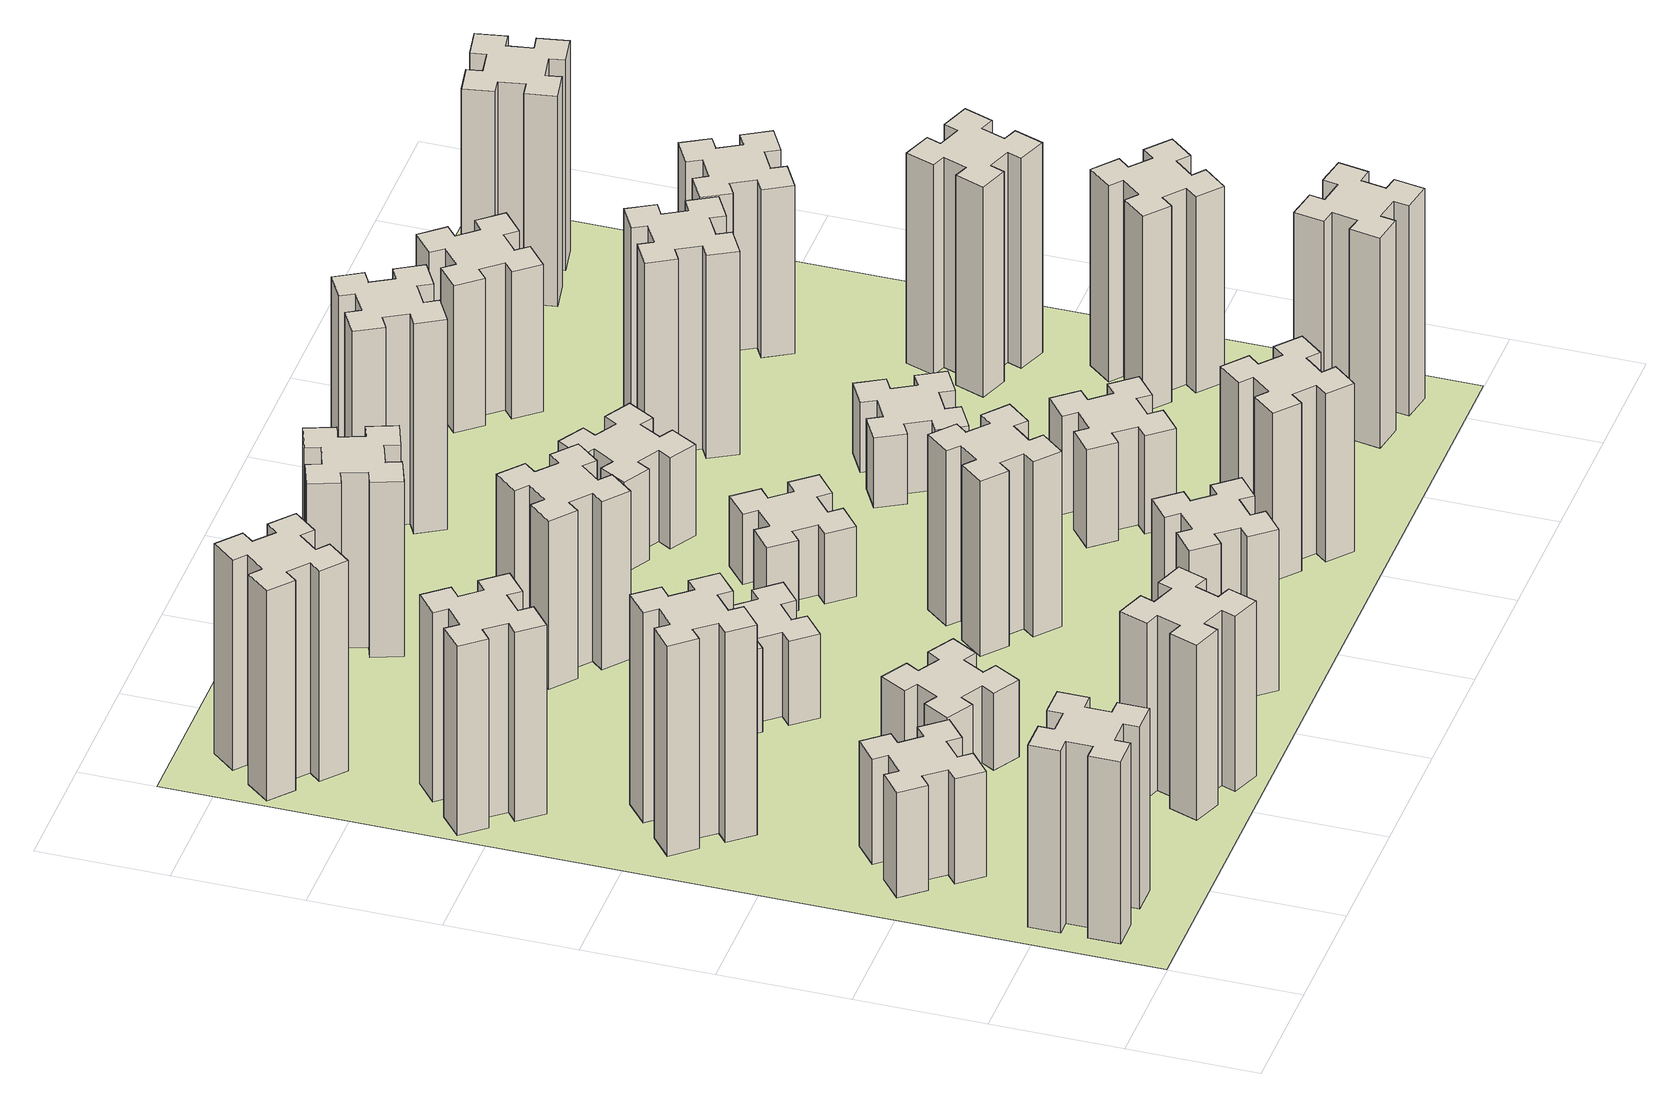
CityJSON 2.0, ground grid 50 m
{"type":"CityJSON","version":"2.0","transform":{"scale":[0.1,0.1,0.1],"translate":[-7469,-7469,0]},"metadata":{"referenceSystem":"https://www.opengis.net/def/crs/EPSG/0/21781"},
"CityObjects":{
"building1":{"type":"Building","attributes":{"class":"1000","function":"1000","usage":"1000","yearOfConstruction":2016,"roofType":"1000","measuredHeight":78,"storeysAboveGround":30,"storeysBelowGround":0},"geometry":[{"type":"Solid","lod":"1","boundaries":[[[[0,1,2,3,4,5,6,7,8,9,10,11,12,13,14,15,16,17,18,19]],[[17,16,20,21]],[[16,15,22,20]],[[15,14,23,22]],[[14,13,24,23]],[[13,12,25,24]],[[12,11,26,25]],[[11,10,27,26]],[[10,9,28,27]],[[9,8,29,28]],[[8,7,30,29]],[[7,6,31,30]],[[6,5,32,31]],[[5,4,33,32]],[[4,3,34,33]],[[3,2,35,34]],[[2,1,36,35]],[[1,0,37,36]],[[0,19,38,37]],[[19,18,39,38]],[[18,17,21,39]],[[24,25,26,27,28,29,30,31,32,33,34,35,36,37,38,39,21,20,22,23]]]]}]},
"building2":{"type":"Building","attributes":{"class":"1000","function":"1000","usage":"1000","yearOfConstruction":2016,"roofType":"1000","measuredHeight":45,"storeysAboveGround":30,"storeysBelowGround":0},"geometry":[{"type":"Solid","lod":"1","boundaries":[[[[40,41,42,43,44,45,46,47,48,49,50,51,52,53,54,55,56,57,58,59]],[[57,56,60,61]],[[56,55,62,60]],[[55,54,63,62]],[[54,53,64,63]],[[53,52,65,64]],[[52,51,66,65]],[[51,50,67,66]],[[50,49,68,67]],[[49,48,69,68]],[[48,47,70,69]],[[47,46,71,70]],[[46,45,72,71]],[[45,44,73,72]],[[44,43,74,73]],[[43,42,75,74]],[[42,41,76,75]],[[41,40,77,76]],[[40,59,78,77]],[[59,58,79,78]],[[58,57,61,79]],[[64,65,66,67,68,69,70,71,72,73,74,75,76,77,78,79,61,60,62,63]]]]}]},
"building3":{"type":"Building","attributes":{"class":"1000","function":"1000","usage":"1000","yearOfConstruction":2016,"roofType":"1000","measuredHeight":90,"storeysAboveGround":30,"storeysBelowGround":0},"geometry":[{"type":"Solid","lod":"1","boundaries":[[[[80,81,82,83,84,85,86,87,88,89,90,91,92,93,94,95,96,97,98,99]],[[97,96,100,101]],[[96,95,102,100]],[[95,94,103,102]],[[94,93,104,103]],[[93,92,105,104]],[[92,91,106,105]],[[91,90,107,106]],[[90,89,108,107]],[[89,88,109,108]],[[88,87,110,109]],[[87,86,111,110]],[[86,85,112,111]],[[85,84,113,112]],[[84,83,114,113]],[[83,82,115,114]],[[82,81,116,115]],[[81,80,117,116]],[[80,99,118,117]],[[99,98,119,118]],[[98,97,101,119]],[[104,105,106,107,108,109,110,111,112,113,114,115,116,117,118,119,101,100,102,103]]]]}]},
"building4":{"type":"Building","attributes":{"class":"1000","function":"1000","usage":"1000","yearOfConstruction":2016,"roofType":"1000","measuredHeight":81,"storeysAboveGround":30,"storeysBelowGround":0},"geometry":[{"type":"Solid","lod":"1","boundaries":[[[[120,121,122,123,124,125,126,127,128,129,130,131,132,133,134,135,136,137,138,139]],[[137,136,140,141]],[[136,135,142,140]],[[135,134,143,142]],[[134,133,144,143]],[[133,132,145,144]],[[132,131,146,145]],[[131,130,147,146]],[[130,129,148,147]],[[129,128,149,148]],[[128,127,150,149]],[[127,126,151,150]],[[126,125,152,151]],[[125,124,153,152]],[[124,123,154,153]],[[123,122,155,154]],[[122,121,156,155]],[[121,120,157,156]],[[120,139,158,157]],[[139,138,159,158]],[[138,137,141,159]],[[144,145,146,147,148,149,150,151,152,153,154,155,156,157,158,159,141,140,142,143]]]]}]},
"building5":{"type":"Building","attributes":{"class":"1000","function":"1000","usage":"1000","yearOfConstruction":2016,"roofType":"1000","measuredHeight":75,"storeysAboveGround":30,"storeysBelowGround":0},"geometry":[{"type":"Solid","lod":"1","boundaries":[[[[160,161,162,163,164,165,166,167,168,169,170,171,172,173,174,175,176,177,178,179]],[[177,176,180,181]],[[176,175,182,180]],[[175,174,183,182]],[[174,173,184,183]],[[173,172,185,184]],[[172,171,186,185]],[[171,170,187,186]],[[170,169,188,187]],[[169,168,189,188]],[[168,167,190,189]],[[167,166,191,190]],[[166,165,192,191]],[[165,164,193,192]],[[164,163,194,193]],[[163,162,195,194]],[[162,161,196,195]],[[161,160,197,196]],[[160,179,198,197]],[[179,178,199,198]],[[178,177,181,199]],[[184,185,186,187,188,189,190,191,192,193,194,195,196,197,198,199,181,180,182,183]]]]}]},
"building6":{"type":"Building","attributes":{"class":"1000","function":"1000","usage":"1000","yearOfConstruction":2016,"roofType":"1000","measuredHeight":90,"storeysAboveGround":30,"storeysBelowGround":0},"geometry":[{"type":"Solid","lod":"1","boundaries":[[[[200,201,202,203,204,205,206,207,208,209,210,211,212,213,214,215,216,217,218,219]],[[217,216,220,221]],[[216,215,222,220]],[[215,214,223,222]],[[214,213,224,223]],[[213,212,225,224]],[[212,211,226,225]],[[211,210,227,226]],[[210,209,228,227]],[[209,208,229,228]],[[208,207,230,229]],[[207,206,231,230]],[[206,205,232,231]],[[205,204,233,232]],[[204,203,234,233]],[[203,202,235,234]],[[202,201,236,235]],[[201,200,237,236]],[[200,219,238,237]],[[219,218,239,238]],[[218,217,221,239]],[[224,225,226,227,228,229,230,231,232,233,234,235,236,237,238,239,221,220,222,223]]]]}]},
"building7":{"type":"Building","attributes":{"class":"1000","function":"1000","usage":"1000","yearOfConstruction":2016,"roofType":"1000","measuredHeight":33,"storeysAboveGround":30,"storeysBelowGround":0},"geometry":[{"type":"Solid","lod":"1","boundaries":[[[[240,241,242,243,244,245,246,247,248,249,250,251,252,253,254,255,256,257,258,259]],[[257,256,260,261]],[[256,255,262,260]],[[255,254,263,262]],[[254,253,264,263]],[[253,252,265,264]],[[252,251,266,265]],[[251,250,267,266]],[[250,249,268,267]],[[249,248,269,268]],[[248,247,270,269]],[[247,246,271,270]],[[246,245,272,271]],[[245,244,273,272]],[[244,243,274,273]],[[243,242,275,274]],[[242,241,276,275]],[[241,240,277,276]],[[240,259,278,277]],[[259,258,279,278]],[[258,257,261,279]],[[264,265,266,267,268,269,270,271,272,273,274,275,276,277,278,279,261,260,262,263]]]]}]},
"building8":{"type":"Building","attributes":{"class":"1000","function":"1000","usage":"1000","yearOfConstruction":2016,"roofType":"1000","measuredHeight":36,"storeysAboveGround":30,"storeysBelowGround":0},"geometry":[{"type":"Solid","lod":"1","boundaries":[[[[280,281,282,283,284,285,286,287,288,289,290,291,292,293,294,295,296,297,298,299]],[[297,296,300,301]],[[296,295,302,300]],[[295,294,303,302]],[[294,293,304,303]],[[293,292,305,304]],[[292,291,306,305]],[[291,290,307,306]],[[290,289,308,307]],[[289,288,309,308]],[[288,287,310,309]],[[287,286,311,310]],[[286,285,312,311]],[[285,284,313,312]],[[284,283,314,313]],[[283,282,315,314]],[[282,281,316,315]],[[281,280,317,316]],[[280,299,318,317]],[[299,298,319,318]],[[298,297,301,319]],[[304,305,306,307,308,309,310,311,312,313,314,315,316,317,318,319,301,300,302,303]]]]}]},
"building9":{"type":"Building","attributes":{"class":"1000","function":"1000","usage":"1000","yearOfConstruction":2016,"roofType":"1000","measuredHeight":69,"storeysAboveGround":30,"storeysBelowGround":0},"geometry":[{"type":"Solid","lod":"1","boundaries":[[[[320,321,322,323,324,325,326,327,328,329,330,331,332,333,334,335,336,337,338,339]],[[337,336,340,341]],[[336,335,342,340]],[[335,334,343,342]],[[334,333,344,343]],[[333,332,345,344]],[[332,331,346,345]],[[331,330,347,346]],[[330,329,348,347]],[[329,328,349,348]],[[328,327,350,349]],[[327,326,351,350]],[[326,325,352,351]],[[325,324,353,352]],[[324,323,354,353]],[[323,322,355,354]],[[322,321,356,355]],[[321,320,357,356]],[[320,339,358,357]],[[339,338,359,358]],[[338,337,341,359]],[[344,345,346,347,348,349,350,351,352,353,354,355,356,357,358,359,341,340,342,343]]]]}]},
"building10":{"type":"Building","attributes":{"class":"1000","function":"1000","usage":"1000","yearOfConstruction":2016,"roofType":"1000","measuredHeight":72,"storeysAboveGround":30,"storeysBelowGround":0},"geometry":[{"type":"Solid","lod":"1","boundaries":[[[[360,361,362,363,364,365,366,367,368,369,370,371,372,373,374,375,376,377,378,379]],[[377,376,380,381]],[[376,375,382,380]],[[375,374,383,382]],[[374,373,384,383]],[[373,372,385,384]],[[372,371,386,385]],[[371,370,387,386]],[[370,369,388,387]],[[369,368,389,388]],[[368,367,390,389]],[[367,366,391,390]],[[366,365,392,391]],[[365,364,393,392]],[[364,363,394,393]],[[363,362,395,394]],[[362,361,396,395]],[[361,360,397,396]],[[360,379,398,397]],[[379,378,399,398]],[[378,377,381,399]],[[384,385,386,387,388,389,390,391,392,393,394,395,396,397,398,399,381,380,382,383]]]]}]},
"building11":{"type":"Building","attributes":{"class":"1000","function":"1000","usage":"1000","yearOfConstruction":2016,"roofType":"1000","measuredHeight":75,"storeysAboveGround":30,"storeysBelowGround":0},"geometry":[{"type":"Solid","lod":"1","boundaries":[[[[400,401,402,403,404,405,406,407,408,409,410,411,412,413,414,415,416,417,418,419]],[[417,416,420,421]],[[416,415,422,420]],[[415,414,423,422]],[[414,413,424,423]],[[413,412,425,424]],[[412,411,426,425]],[[411,410,427,426]],[[410,409,428,427]],[[409,408,429,428]],[[408,407,430,429]],[[407,406,431,430]],[[406,405,432,431]],[[405,404,433,432]],[[404,403,434,433]],[[403,402,435,434]],[[402,401,436,435]],[[401,400,437,436]],[[400,419,438,437]],[[419,418,439,438]],[[418,417,421,439]],[[424,425,426,427,428,429,430,431,432,433,434,435,436,437,438,439,421,420,422,423]]]]}]},
"building12":{"type":"Building","attributes":{"class":"1000","function":"1000","usage":"1000","yearOfConstruction":2016,"roofType":"1000","measuredHeight":75,"storeysAboveGround":30,"storeysBelowGround":0},"geometry":[{"type":"Solid","lod":"1","boundaries":[[[[440,441,442,443,444,445,446,447,448,449,450,451,452,453,454,455,456,457,458,459]],[[457,456,460,461]],[[456,455,462,460]],[[455,454,463,462]],[[454,453,464,463]],[[453,452,465,464]],[[452,451,466,465]],[[451,450,467,466]],[[450,449,468,467]],[[449,448,469,468]],[[448,447,470,469]],[[447,446,471,470]],[[446,445,472,471]],[[445,444,473,472]],[[444,443,474,473]],[[443,442,475,474]],[[442,441,476,475]],[[441,440,477,476]],[[440,459,478,477]],[[459,458,479,478]],[[458,457,461,479]],[[464,465,466,467,468,469,470,471,472,473,474,475,476,477,478,479,461,460,462,463]]]]}]},
"building13":{"type":"Building","attributes":{"class":"1000","function":"1000","usage":"1000","yearOfConstruction":2016,"roofType":"1000","measuredHeight":30,"storeysAboveGround":30,"storeysBelowGround":0},"geometry":[{"type":"Solid","lod":"1","boundaries":[[[[480,481,482,483,484,485,486,487,488,489,490,491,492,493,494,495,496,497,498,499]],[[497,496,500,501]],[[496,495,502,500]],[[495,494,503,502]],[[494,493,504,503]],[[493,492,505,504]],[[492,491,506,505]],[[491,490,507,506]],[[490,489,508,507]],[[489,488,509,508]],[[488,487,510,509]],[[487,486,511,510]],[[486,485,512,511]],[[485,484,513,512]],[[484,483,514,513]],[[483,482,515,514]],[[482,481,516,515]],[[481,480,517,516]],[[480,499,518,517]],[[499,498,519,518]],[[498,497,501,519]],[[504,505,506,507,508,509,510,511,512,513,514,515,516,517,518,519,501,500,502,503]]]]}]},
"building14":{"type":"Building","attributes":{"class":"1000","function":"1000","usage":"1000","yearOfConstruction":2016,"roofType":"1000","measuredHeight":72,"storeysAboveGround":30,"storeysBelowGround":0},"geometry":[{"type":"Solid","lod":"1","boundaries":[[[[520,521,522,523,524,525,526,527,528,529,530,531,532,533,534,535,536,537,538,539]],[[537,536,540,541]],[[536,535,542,540]],[[535,534,543,542]],[[534,533,544,543]],[[533,532,545,544]],[[532,531,546,545]],[[531,530,547,546]],[[530,529,548,547]],[[529,528,549,548]],[[528,527,550,549]],[[527,526,551,550]],[[526,525,552,551]],[[525,524,553,552]],[[524,523,554,553]],[[523,522,555,554]],[[522,521,556,555]],[[521,520,557,556]],[[520,539,558,557]],[[539,538,559,558]],[[538,537,541,559]],[[544,545,546,547,548,549,550,551,552,553,554,555,556,557,558,559,541,540,542,543]]]]}]},
"building15":{"type":"Building","attributes":{"class":"1000","function":"1000","usage":"1000","yearOfConstruction":2016,"roofType":"1000","measuredHeight":39,"storeysAboveGround":30,"storeysBelowGround":0},"geometry":[{"type":"Solid","lod":"1","boundaries":[[[[560,561,562,563,564,565,566,567,568,569,570,571,572,573,574,575,576,577,578,579]],[[577,576,580,581]],[[576,575,582,580]],[[575,574,583,582]],[[574,573,584,583]],[[573,572,585,584]],[[572,571,586,585]],[[571,570,587,586]],[[570,569,588,587]],[[569,568,589,588]],[[568,567,590,589]],[[567,566,591,590]],[[566,565,592,591]],[[565,564,593,592]],[[564,563,594,593]],[[563,562,595,594]],[[562,561,596,595]],[[561,560,597,596]],[[560,579,598,597]],[[579,578,599,598]],[[578,577,581,599]],[[584,585,586,587,588,589,590,591,592,593,594,595,596,597,598,599,581,580,582,583]]]]}]},
"building16":{"type":"Building","attributes":{"class":"1000","function":"1000","usage":"1000","yearOfConstruction":2016,"roofType":"1000","measuredHeight":90,"storeysAboveGround":30,"storeysBelowGround":0},"geometry":[{"type":"Solid","lod":"1","boundaries":[[[[600,601,602,603,604,605,606,607,608,609,610,611,612,613,614,615,616,617,618,619]],[[617,616,620,621]],[[616,615,622,620]],[[615,614,623,622]],[[614,613,624,623]],[[613,612,625,624]],[[612,611,626,625]],[[611,610,627,626]],[[610,609,628,627]],[[609,608,629,628]],[[608,607,630,629]],[[607,606,631,630]],[[606,605,632,631]],[[605,604,633,632]],[[604,603,634,633]],[[603,602,635,634]],[[602,601,636,635]],[[601,600,637,636]],[[600,619,638,637]],[[619,618,639,638]],[[618,617,621,639]],[[624,625,626,627,628,629,630,631,632,633,634,635,636,637,638,639,621,620,622,623]]]]}]},
"building17":{"type":"Building","attributes":{"class":"1000","function":"1000","usage":"1000","yearOfConstruction":2016,"roofType":"1000","measuredHeight":42,"storeysAboveGround":30,"storeysBelowGround":0},"geometry":[{"type":"Solid","lod":"1","boundaries":[[[[640,641,642,643,644,645,646,647,648,649,650,651,652,653,654,655,656,657,658,659]],[[657,656,660,661]],[[656,655,662,660]],[[655,654,663,662]],[[654,653,664,663]],[[653,652,665,664]],[[652,651,666,665]],[[651,650,667,666]],[[650,649,668,667]],[[649,648,669,668]],[[648,647,670,669]],[[647,646,671,670]],[[646,645,672,671]],[[645,644,673,672]],[[644,643,674,673]],[[643,642,675,674]],[[642,641,676,675]],[[641,640,677,676]],[[640,659,678,677]],[[659,658,679,678]],[[658,657,661,679]],[[664,665,666,667,668,669,670,671,672,673,674,675,676,677,678,679,661,660,662,663]]]]}]},
"building18":{"type":"Building","attributes":{"class":"1000","function":"1000","usage":"1000","yearOfConstruction":2016,"roofType":"1000","measuredHeight":30,"storeysAboveGround":30,"storeysBelowGround":0},"geometry":[{"type":"Solid","lod":"1","boundaries":[[[[680,681,682,683,684,685,686,687,688,689,690,691,692,693,694,695,696,697,698,699]],[[697,696,700,701]],[[696,695,702,700]],[[695,694,703,702]],[[694,693,704,703]],[[693,692,705,704]],[[692,691,706,705]],[[691,690,707,706]],[[690,689,708,707]],[[689,688,709,708]],[[688,687,710,709]],[[687,686,711,710]],[[686,685,712,711]],[[685,684,713,712]],[[684,683,714,713]],[[683,682,715,714]],[[682,681,716,715]],[[681,680,717,716]],[[680,699,718,717]],[[699,698,719,718]],[[698,697,701,719]],[[704,705,706,707,708,709,710,711,712,713,714,715,716,717,718,719,701,700,702,703]]]]}]},
"building19":{"type":"Building","attributes":{"class":"1000","function":"1000","usage":"1000","yearOfConstruction":2016,"roofType":"1000","measuredHeight":87,"storeysAboveGround":30,"storeysBelowGround":0},"geometry":[{"type":"Solid","lod":"1","boundaries":[[[[720,721,722,723,724,725,726,727,728,729,730,731,732,733,734,735,736,737,738,739]],[[737,736,740,741]],[[736,735,742,740]],[[735,734,743,742]],[[734,733,744,743]],[[733,732,745,744]],[[732,731,746,745]],[[731,730,747,746]],[[730,729,748,747]],[[729,728,749,748]],[[728,727,750,749]],[[727,726,751,750]],[[726,725,752,751]],[[725,724,753,752]],[[724,723,754,753]],[[723,722,755,754]],[[722,721,756,755]],[[721,720,757,756]],[[720,739,758,757]],[[739,738,759,758]],[[738,737,741,759]],[[744,745,746,747,748,749,750,751,752,753,754,755,756,757,758,759,741,740,742,743]]]]}]},
"building20":{"type":"Building","attributes":{"class":"1000","function":"1000","usage":"1000","yearOfConstruction":2016,"roofType":"1000","measuredHeight":90,"storeysAboveGround":30,"storeysBelowGround":0},"geometry":[{"type":"Solid","lod":"1","boundaries":[[[[760,761,762,763,764,765,766,767,768,769,770,771,772,773,774,775,776,777,778,779]],[[777,776,780,781]],[[776,775,782,780]],[[775,774,783,782]],[[774,773,784,783]],[[773,772,785,784]],[[772,771,786,785]],[[771,770,787,786]],[[770,769,788,787]],[[769,768,789,788]],[[768,767,790,789]],[[767,766,791,790]],[[766,765,792,791]],[[765,764,793,792]],[[764,763,794,793]],[[763,762,795,794]],[[762,761,796,795]],[[761,760,797,796]],[[760,779,798,797]],[[779,778,799,798]],[[778,777,781,799]],[[784,785,786,787,788,789,790,791,792,793,794,795,796,797,798,799,781,780,782,783]]]]}]},
"building21":{"type":"Building","attributes":{"class":"1000","function":"1000","usage":"1000","yearOfConstruction":2016,"roofType":"1000","measuredHeight":63,"storeysAboveGround":30,"storeysBelowGround":0},"geometry":[{"type":"Solid","lod":"1","boundaries":[[[[800,801,802,803,804,805,806,807,808,809,810,811,812,813,814,815,816,817,818,819]],[[817,816,820,821]],[[816,815,822,820]],[[815,814,823,822]],[[814,813,824,823]],[[813,812,825,824]],[[812,811,826,825]],[[811,810,827,826]],[[810,809,828,827]],[[809,808,829,828]],[[808,807,830,829]],[[807,806,831,830]],[[806,805,832,831]],[[805,804,833,832]],[[804,803,834,833]],[[803,802,835,834]],[[802,801,836,835]],[[801,800,837,836]],[[800,819,838,837]],[[819,818,839,838]],[[818,817,821,839]],[[824,825,826,827,828,829,830,831,832,833,834,835,836,837,838,839,821,820,822,823]]]]}]},
"building22":{"type":"Building","attributes":{"class":"1000","function":"1000","usage":"1000","yearOfConstruction":2016,"roofType":"1000","measuredHeight":84,"storeysAboveGround":30,"storeysBelowGround":0},"geometry":[{"type":"Solid","lod":"1","boundaries":[[[[840,841,842,843,844,845,846,847,848,849,850,851,852,853,854,855,856,857,858,859]],[[857,856,860,861]],[[856,855,862,860]],[[855,854,863,862]],[[854,853,864,863]],[[853,852,865,864]],[[852,851,866,865]],[[851,850,867,866]],[[850,849,868,867]],[[849,848,869,868]],[[848,847,870,869]],[[847,846,871,870]],[[846,845,872,871]],[[845,844,873,872]],[[844,843,874,873]],[[843,842,875,874]],[[842,841,876,875]],[[841,840,877,876]],[[840,859,878,877]],[[859,858,879,878]],[[858,857,861,879]],[[864,865,866,867,868,869,870,871,872,873,874,875,876,877,878,879,861,860,862,863]]]]}]},
"building23":{"type":"Building","attributes":{"class":"1000","function":"1000","usage":"1000","yearOfConstruction":2016,"roofType":"1000","measuredHeight":90,"storeysAboveGround":30,"storeysBelowGround":0},"geometry":[{"type":"Solid","lod":"1","boundaries":[[[[880,881,882,883,884,885,886,887,888,889,890,891,892,893,894,895,896,897,898,899]],[[897,896,900,901]],[[896,895,902,900]],[[895,894,903,902]],[[894,893,904,903]],[[893,892,905,904]],[[892,891,906,905]],[[891,890,907,906]],[[890,889,908,907]],[[889,888,909,908]],[[888,887,910,909]],[[887,886,911,910]],[[886,885,912,911]],[[885,884,913,912]],[[884,883,914,913]],[[883,882,915,914]],[[882,881,916,915]],[[881,880,917,916]],[[880,899,918,917]],[[899,898,919,918]],[[898,897,901,919]],[[904,905,906,907,908,909,910,911,912,913,914,915,916,917,918,919,901,900,902,903]]]]}]},
"building24":{"type":"Building","attributes":{"class":"1000","function":"1000","usage":"1000","yearOfConstruction":2016,"roofType":"1000","measuredHeight":72,"storeysAboveGround":30,"storeysBelowGround":0},"geometry":[{"type":"Solid","lod":"1","boundaries":[[[[920,921,922,923,924,925,926,927,928,929,930,931,932,933,934,935,936,937,938,939]],[[937,936,940,941]],[[936,935,942,940]],[[935,934,943,942]],[[934,933,944,943]],[[933,932,945,944]],[[932,931,946,945]],[[931,930,947,946]],[[930,929,948,947]],[[929,928,949,948]],[[928,927,950,949]],[[927,926,951,950]],[[926,925,952,951]],[[925,924,953,952]],[[924,923,954,953]],[[923,922,955,954]],[[922,921,956,955]],[[921,920,957,956]],[[920,939,958,957]],[[939,938,959,958]],[[938,937,941,959]],[[944,945,946,947,948,949,950,951,952,953,954,955,956,957,958,959,941,940,942,943]]]]}]},
"building25":{"type":"Building","attributes":{"class":"1000","function":"1000","usage":"1000","yearOfConstruction":2016,"roofType":"1000","measuredHeight":90,"storeysAboveGround":30,"storeysBelowGround":0},"geometry":[{"type":"Solid","lod":"1","boundaries":[[[[960,961,962,963,964,965,966,967,968,969,970,971,972,973,974,975,976,977,978,979]],[[977,976,980,981]],[[976,975,982,980]],[[975,974,983,982]],[[974,973,984,983]],[[973,972,985,984]],[[972,971,986,985]],[[971,970,987,986]],[[970,969,988,987]],[[969,968,989,988]],[[968,967,990,989]],[[967,966,991,990]],[[966,965,992,991]],[[965,964,993,992]],[[964,963,994,993]],[[963,962,995,994]],[[962,961,996,995]],[[961,960,997,996]],[[960,979,998,997]],[[979,978,999,998]],[[978,977,981,999]],[[984,985,986,987,988,989,990,991,992,993,994,995,996,997,998,999,981,980,982,983]]]]}]},
"landuse1":{"type":"LandUse","attributes":{"name":"plot1","function":"1010"},"geometry":[{"type":"MultiSurface","lod":"1","boundaries":[[[1000,1001,1002,1003]]]}]}
},
"vertices":[
[165,425,0],[165,325,0],[105,325,0],[105,205,0],[225,205,0],[225,265,0],[325,265,0],[325,205,0],[445,205,0],[445,325,0],[385,325,0],[385,425,0],[445,425,0],[445,545,0],[325,545,0],[325,485,0],[225,485,0],[225,545,0],[105,545,0],[105,425,0],[225,485,780],[225,545,780],[325,485,780],[325,545,780],[445,545,780],[445,425,780],[385,425,780],[385,325,780],[445,325,780],[445,205,780],[325,205,780],[325,265,780],[225,265,780],[225,205,780],[105,205,780],[105,325,780],[165,325,780],[165,425,780],[105,425,780],[105,545,780],
[492,1048,0],[427,1124,0],[473,1163,0],[396,1255,0],[304,1178,0],[343,1132,0],[266,1067,0],[228,1113,0],[136,1036,0],[213,944,0],[259,983,0],[323,906,0],[277,868,0],[354,776,0],[446,853,0],[408,899,0],[484,963,0],[523,917,0],[615,994,0],[538,1086,0],[484,963,450],[523,917,450],[408,899,450],[446,853,450],[354,776,450],[277,868,450],[323,906,450],[259,983,450],[213,944,450],[136,1036,450],[228,1113,450],[266,1067,450],[343,1132,450],[304,1178,450],[396,1255,450],[473,1163,450],[427,1124,450],[492,1048,450],[538,1086,450],[615,994,450],
[492,1888,0],[427,1964,0],[473,2003,0],[396,2095,0],[304,2018,0],[343,1972,0],[266,1907,0],[228,1953,0],[136,1876,0],[213,1784,0],[259,1823,0],[323,1746,0],[277,1708,0],[354,1616,0],[446,1693,0],[408,1739,0],[484,1803,0],[523,1757,0],[615,1834,0],[538,1926,0],[484,1803,900],[523,1757,900],[408,1739,900],[446,1693,900],[354,1616,900],[277,1708,900],[323,1746,900],[259,1823,900],[213,1784,900],[136,1876,900],[228,1953,900],[266,1907,900],[343,1972,900],[304,2018,900],[396,2095,900],[473,2003,900],[427,1964,900],[492,1888,900],[538,1926,900],[615,1834,900],
[243,2712,0],[166,2647,0],[128,2693,0],[36,2616,0],[113,2524,0],[159,2563,0],[223,2486,0],[177,2448,0],[254,2356,0],[346,2433,0],[308,2479,0],[384,2543,0],[423,2497,0],[515,2574,0],[438,2666,0],[392,2628,0],[327,2704,0],[373,2743,0],[296,2835,0],[204,2758,0],[327,2704,810],[373,2743,810],[392,2628,810],[438,2666,810],[515,2574,810],[423,2497,810],[384,2543,810],[308,2479,810],[346,2433,810],[254,2356,810],[177,2448,810],[223,2486,810],[159,2563,810],[113,2524,810],[36,2616,810],[128,2693,810],[166,2647,810],[243,2712,810],[204,2758,810],[296,2835,810],
[1029,360,0],[995,266,0],[939,287,0],[897,174,0],[1010,133,0],[1031,189,0],[1125,155,0],[1104,99,0],[1217,57,0],[1258,170,0],[1202,191,0],[1236,285,0],[1292,264,0],[1333,377,0],[1220,418,0],[1200,362,0],[1106,396,0],[1127,452,0],[1014,493,0],[973,380,0],[1106,396,750],[1127,452,750],[1200,362,750],[1220,418,750],[1333,377,750],[1292,264,750],[1236,285,750],[1202,191,750],[1258,170,750],[1217,57,750],[1104,99,750],[1125,155,750],[1031,189,750],[1010,133,750],[897,174,750],[939,287,750],[995,266,750],[1029,360,750],[973,380,750],[1014,493,750],
[384,3387,0],[308,3452,0],[346,3498,0],[254,3575,0],[177,3483,0],[223,3444,0],[159,3368,0],[113,3406,0],[36,3314,0],[128,3237,0],[166,3283,0],[243,3219,0],[204,3173,0],[296,3096,0],[373,3188,0],[327,3226,0],[392,3303,0],[438,3264,0],[515,3356,0],[423,3433,0],[392,3303,900],[438,3264,900],[327,3226,900],[373,3188,900],[296,3096,900],[204,3173,900],[243,3219,900],[166,3283,900],[128,3237,900],[36,3314,900],[113,3406,900],[159,3368,900],[223,3444,900],[177,3483,900],[254,3575,900],[346,3498,900],[308,3452,900],[384,3387,900],[423,3433,900],[515,3356,900],
[1086,1017,0],[1136,1104,0],[1188,1074,0],[1248,1178,0],[1144,1238,0],[1114,1186,0],[1027,1236,0],[1057,1288,0],[953,1348,0],[893,1244,0],[945,1214,0],[895,1127,0],[843,1157,0],[783,1053,0],[887,993,0],[917,1045,0],[1004,995,0],[974,943,0],[1078,883,0],[1138,987,0],[1004,995,330],[974,943,330],[917,1045,330],[887,993,330],[783,1053,330],[843,1157,330],[895,1127,330],[945,1214,330],[893,1244,330],[953,1348,330],[1057,1288,330],[1027,1236,330],[1114,1186,330],[1144,1238,330],[1248,1178,330],[1188,1074,330],[1136,1104,330],[1086,1017,330],[1138,987,330],[1078,883,330],
[1083,1972,0],[1006,1907,0],[968,1953,0],[876,1876,0],[953,1784,0],[999,1823,0],[1063,1746,0],[1017,1708,0],[1094,1616,0],[1186,1693,0],[1148,1739,0],[1224,1803,0],[1263,1757,0],[1355,1834,0],[1278,1926,0],[1232,1888,0],[1167,1964,0],[1213,2003,0],[1136,2095,0],[1044,2018,0],[1167,1964,360],[1213,2003,360],[1232,1888,360],[1278,1926,360],[1355,1834,360],[1263,1757,360],[1224,1803,360],[1148,1739,360],[1186,1693,360],[1094,1616,360],[1017,1708,360],[1063,1746,360],[999,1823,360],[953,1784,360],[876,1876,360],[968,1953,360],[1006,1907,360],[1083,1972,360],[1044,2018,360],[1136,2095,360],
[1639,343,0],[1703,266,0],[1657,228,0],[1734,136,0],[1826,213,0],[1788,259,0],[1864,323,0],[1903,277,0],[1995,354,0],[1918,446,0],[1872,408,0],[1807,484,0],[1853,523,0],[1776,615,0],[1684,538,0],[1723,492,0],[1646,427,0],[1608,473,0],[1516,396,0],[1593,304,0],[1646,427,690],[1608,473,690],[1723,492,690],[1684,538,690],[1776,615,690],[1853,523,690],[1807,484,690],[1872,408,690],[1918,446,690],[1995,354,690],[1903,277,690],[1864,323,690],[1788,259,690],[1826,213,690],[1734,136,690],[1657,228,690],[1703,266,690],[1639,343,690],[1593,304,690],[1516,396,690],
[1267,2486,0],[1332,2563,0],[1378,2524,0],[1455,2616,0],[1363,2693,0],[1324,2647,0],[1248,2712,0],[1286,2758,0],[1194,2835,0],[1117,2743,0],[1163,2704,0],[1099,2628,0],[1053,2666,0],[976,2574,0],[1068,2497,0],[1106,2543,0],[1183,2479,0],[1144,2433,0],[1236,2356,0],[1313,2448,0],[1183,2479,720],[1144,2433,720],[1106,2543,720],[1068,2497,720],[976,2574,720],[1053,2666,720],[1099,2628,720],[1163,2704,720],[1117,2743,720],[1194,2835,720],[1286,2758,720],[1248,2712,720],[1324,2647,720],[1363,2693,720],[1455,2616,720],[1378,2524,720],[1332,2563,720],[1267,2486,720],[1313,2448,720],[1236,2356,720],
[1125,3456,0],[1031,3422,0],[1010,3478,0],[897,3437,0],[939,3324,0],[995,3345,0],[1029,3251,0],[973,3230,0],[1014,3117,0],[1127,3159,0],[1106,3215,0],[1200,3249,0],[1220,3193,0],[1333,3234,0],[1292,3347,0],[1236,3326,0],[1202,3420,0],[1258,3440,0],[1217,3553,0],[1104,3512,0],[1202,3420,750],[1258,3440,750],[1236,3326,750],[1292,3347,750],[1333,3234,750],[1220,3193,750],[1200,3249,750],[1106,3215,750],[1127,3159,750],[1014,3117,750],[973,3230,750],[1029,3251,750],[995,3345,750],[939,3324,750],[897,3437,750],[1010,3478,750],[1031,3422,750],[1125,3456,750],[1104,3512,750],[1217,3553,750],
[1803,1324,0],[1739,1248,0],[1693,1286,0],[1616,1194,0],[1708,1117,0],[1746,1163,0],[1823,1099,0],[1784,1053,0],[1876,976,0],[1953,1068,0],[1907,1106,0],[1972,1183,0],[2018,1144,0],[2095,1236,0],[2003,1313,0],[1964,1267,0],[1888,1332,0],[1926,1378,0],[1834,1455,0],[1757,1363,0],[1888,1332,750],[1926,1378,750],[1964,1267,750],[2003,1313,750],[2095,1236,750],[2018,1144,750],[1972,1183,750],[1907,1106,750],[1953,1068,750],[1876,976,750],[1784,1053,750],[1823,1099,750],[1746,1163,750],[1708,1117,750],[1616,1194,750],[1693,1286,750],[1739,1248,750],[1803,1324,750],[1757,1363,750],[1834,1455,750],
[1972,1988,0],[1907,2064,0],[1953,2103,0],[1876,2195,0],[1784,2118,0],[1823,2072,0],[1746,2007,0],[1708,2053,0],[1616,1976,0],[1693,1884,0],[1739,1923,0],[1803,1846,0],[1757,1808,0],[1834,1716,0],[1926,1793,0],[1888,1839,0],[1964,1903,0],[2003,1857,0],[2095,1934,0],[2018,2026,0],[1964,1903,300],[2003,1857,300],[1888,1839,300],[1926,1793,300],[1834,1716,300],[1757,1808,300],[1803,1846,300],[1739,1923,300],[1693,1884,300],[1616,1976,300],[1708,2053,300],[1746,2007,300],[1823,2072,300],[1784,2118,300],[1876,2195,300],[1953,2103,300],[1907,2064,300],[1972,1988,300],[2018,2026,300],[2095,1934,300],
[2486,323,0],[2563,259,0],[2524,213,0],[2616,136,0],[2693,228,0],[2647,266,0],[2712,343,0],[2758,304,0],[2835,396,0],[2743,473,0],[2704,427,0],[2628,492,0],[2666,538,0],[2574,615,0],[2497,523,0],[2543,484,0],[2479,408,0],[2433,446,0],[2356,354,0],[2448,277,0],[2479,408,720],[2433,446,720],[2543,484,720],[2497,523,720],[2574,615,720],[2666,538,720],[2628,492,720],[2704,427,720],[2743,473,720],[2835,396,720],[2758,304,720],[2712,343,720],[2647,266,720],[2693,228,720],[2616,136,720],[2524,213,720],[2563,259,720],[2486,323,720],[2448,277,720],[2356,354,720],
[2026,2497,0],[2076,2584,0],[2128,2554,0],[2188,2658,0],[2084,2718,0],[2054,2666,0],[1967,2716,0],[1997,2768,0],[1893,2828,0],[1833,2724,0],[1885,2694,0],[1835,2607,0],[1783,2637,0],[1723,2533,0],[1827,2473,0],[1857,2525,0],[1944,2475,0],[1914,2423,0],[2018,2363,0],[2078,2467,0],[1944,2475,390],[1914,2423,390],[1857,2525,390],[1827,2473,390],[1723,2533,390],[1783,2637,390],[1835,2607,390],[1885,2694,390],[1833,2724,390],[1893,2828,390],[1997,2768,390],[1967,2716,390],[2054,2666,390],[2084,2718,390],[2188,2658,390],[2128,2554,390],[2076,2584,390],[2026,2497,390],[2078,2467,390],[2018,2363,390],
[1844,3556,0],[1757,3506,0],[1727,3558,0],[1623,3498,0],[1683,3394,0],[1735,3424,0],[1785,3337,0],[1733,3307,0],[1793,3203,0],[1897,3263,0],[1867,3315,0],[1954,3365,0],[1984,3313,0],[2088,3373,0],[2028,3477,0],[1976,3447,0],[1926,3534,0],[1978,3564,0],[1918,3668,0],[1814,3608,0],[1926,3534,900],[1978,3564,900],[1976,3447,900],[2028,3477,900],[2088,3373,900],[1984,3313,900],[1954,3365,900],[1867,3315,900],[1897,3263,900],[1793,3203,900],[1733,3307,900],[1785,3337,900],[1735,3424,900],[1683,3394,900],[1623,3498,900],[1727,3558,900],[1757,3506,900],[1844,3556,900],[1814,3608,900],[1918,3668,900],
[2563,1132,0],[2486,1067,0],[2448,1113,0],[2356,1036,0],[2433,944,0],[2479,983,0],[2543,906,0],[2497,868,0],[2574,776,0],[2666,853,0],[2628,899,0],[2704,963,0],[2743,917,0],[2835,994,0],[2758,1086,0],[2712,1048,0],[2647,1124,0],[2693,1163,0],[2616,1255,0],[2524,1178,0],[2647,1124,420],[2693,1163,420],[2712,1048,420],[2758,1086,420],[2835,994,420],[2743,917,420],[2704,963,420],[2628,899,420],[2666,853,420],[2574,776,420],[2497,868,420],[2543,906,420],[2479,983,420],[2433,944,420],[2356,1036,420],[2448,1113,420],[2486,1067,420],[2563,1132,420],[2524,1178,420],[2616,1255,420],
[2475,1744,0],[2525,1657,0],[2473,1627,0],[2533,1523,0],[2637,1583,0],[2607,1635,0],[2694,1685,0],[2724,1633,0],[2828,1693,0],[2768,1797,0],[2716,1767,0],[2666,1854,0],[2718,1884,0],[2658,1988,0],[2554,1928,0],[2584,1876,0],[2497,1826,0],[2467,1878,0],[2363,1818,0],[2423,1714,0],[2497,1826,300],[2467,1878,300],[2584,1876,300],[2554,1928,300],[2658,1988,300],[2718,1884,300],[2666,1854,300],[2716,1767,300],[2768,1797,300],[2828,1693,300],[2724,1633,300],[2694,1685,300],[2607,1635,300],[2637,1583,300],[2533,1523,300],[2473,1627,300],[2525,1657,300],[2475,1744,300],[2423,1714,300],[2363,1818,300],
[2607,2475,0],[2694,2525,0],[2724,2473,0],[2828,2533,0],[2768,2637,0],[2716,2607,0],[2666,2694,0],[2718,2724,0],[2658,2828,0],[2554,2768,0],[2584,2716,0],[2497,2666,0],[2467,2718,0],[2363,2658,0],[2423,2554,0],[2475,2584,0],[2525,2497,0],[2473,2467,0],[2533,2363,0],[2637,2423,0],[2525,2497,870],[2473,2467,870],[2475,2584,870],[2423,2554,870],[2363,2658,870],[2467,2718,870],[2497,2666,870],[2584,2716,870],[2554,2768,870],[2658,2828,870],[2718,2724,870],[2666,2694,870],[2716,2607,870],[2768,2637,870],[2828,2533,870],[2724,2473,870],[2694,2525,870],[2607,2475,870],[2637,2423,870],[2533,2363,870],
[3504,475,0],[3405,492,0],[3416,551,0],[3297,572,0],[3277,454,0],[3336,444,0],[3318,345,0],[3259,356,0],[3238,237,0],[3357,217,0],[3367,276,0],[3465,258,0],[3455,199,0],[3573,178,0],[3594,297,0],[3535,307,0],[3552,405,0],[3611,395,0],[3632,513,0],[3514,534,0],[3552,405,900],[3611,395,900],[3535,307,900],[3594,297,900],[3573,178,900],[3455,199,900],[3465,258,900],[3367,276,900],[3357,217,900],[3238,237,900],[3259,356,900],[3318,345,900],[3336,444,900],[3277,454,900],[3297,572,900],[3416,551,900],[3405,492,900],[3504,475,900],[3514,534,900],[3632,513,900],
[2712,3368,0],[2647,3444,0],[2693,3483,0],[2616,3575,0],[2524,3498,0],[2563,3452,0],[2486,3387,0],[2448,3433,0],[2356,3356,0],[2433,3264,0],[2479,3303,0],[2543,3226,0],[2497,3188,0],[2574,3096,0],[2666,3173,0],[2628,3219,0],[2704,3283,0],[2743,3237,0],[2835,3314,0],[2758,3406,0],[2704,3283,630],[2743,3237,630],[2628,3219,630],[2666,3173,630],[2574,3096,630],[2497,3188,630],[2543,3226,630],[2479,3303,630],[2433,3264,630],[2356,3356,630],[2448,3433,630],[2486,3387,630],[2563,3452,630],[2524,3498,630],[2616,3575,630],[2693,3483,630],[2647,3444,630],[2712,3368,630],[2758,3406,630],[2835,3314,630],
[3487,1006,0],[3552,1083,0],[3598,1044,0],[3675,1136,0],[3583,1213,0],[3544,1167,0],[3468,1232,0],[3506,1278,0],[3414,1355,0],[3337,1263,0],[3383,1224,0],[3319,1148,0],[3273,1186,0],[3196,1094,0],[3288,1017,0],[3326,1063,0],[3403,999,0],[3364,953,0],[3456,876,0],[3533,968,0],[3403,999,840],[3364,953,840],[3326,1063,840],[3288,1017,840],[3196,1094,840],[3273,1186,840],[3319,1148,840],[3383,1224,840],[3337,1263,840],[3414,1355,840],[3506,1278,840],[3468,1232,840],[3544,1167,840],[3583,1213,840],[3675,1136,840],[3598,1044,840],[3552,1083,840],[3487,1006,840],[3533,968,840],[3456,876,840],
[3420,1842,0],[3326,1876,0],[3347,1932,0],[3234,1973,0],[3193,1860,0],[3249,1840,0],[3215,1746,0],[3159,1767,0],[3117,1654,0],[3230,1613,0],[3251,1669,0],[3345,1635,0],[3324,1579,0],[3437,1537,0],[3478,1650,0],[3422,1671,0],[3456,1765,0],[3512,1744,0],[3553,1857,0],[3440,1898,0],[3456,1765,900],[3512,1744,900],[3422,1671,900],[3478,1650,900],[3437,1537,900],[3324,1579,900],[3345,1635,900],[3251,1669,900],[3230,1613,900],[3117,1654,900],[3159,1767,900],[3215,1746,900],[3249,1840,900],[3193,1860,900],[3234,1973,900],[3347,1932,900],[3326,1876,900],[3420,1842,900],[3440,1898,900],[3553,1857,900],
[3247,2475,0],[3334,2525,0],[3364,2473,0],[3468,2533,0],[3408,2637,0],[3356,2607,0],[3306,2694,0],[3358,2724,0],[3298,2828,0],[3194,2768,0],[3224,2716,0],[3137,2666,0],[3107,2718,0],[3003,2658,0],[3063,2554,0],[3115,2584,0],[3165,2497,0],[3113,2467,0],[3173,2363,0],[3277,2423,0],[3165,2497,720],[3113,2467,720],[3115,2584,720],[3063,2554,720],[3003,2658,720],[3107,2718,720],[3137,2666,720],[3224,2716,720],[3194,2768,720],[3298,2828,720],[3358,2724,720],[3306,2694,720],[3356,2607,720],[3408,2637,720],[3468,2533,720],[3364,2473,720],[3334,2525,720],[3247,2475,720],[3277,2423,720],[3173,2363,720],
[3218,3465,0],[3236,3367,0],[3177,3357,0],[3197,3238,0],[3316,3259,0],[3305,3318,0],[3404,3336,0],[3414,3277,0],[3532,3297,0],[3511,3416,0],[3452,3405,0],[3435,3504,0],[3494,3514,0],[3473,3632,0],[3355,3611,0],[3365,3552,0],[3267,3535,0],[3257,3594,0],[3138,3573,0],[3159,3455,0],[3267,3535,900],[3257,3594,900],[3365,3552,900],[3355,3611,900],[3473,3632,900],[3494,3514,900],[3435,3504,900],[3452,3405,900],[3511,3416,900],[3532,3297,900],[3414,3277,900],[3404,3336,900],[3305,3318,900],[3316,3259,900],[3197,3238,900],[3177,3357,900],[3236,3367,900],[3218,3465,900],[3159,3455,900],[3138,3573,900],
[5,3705,0],[3705,3705,0],[3705,5,0],[5,5,0]
]}
